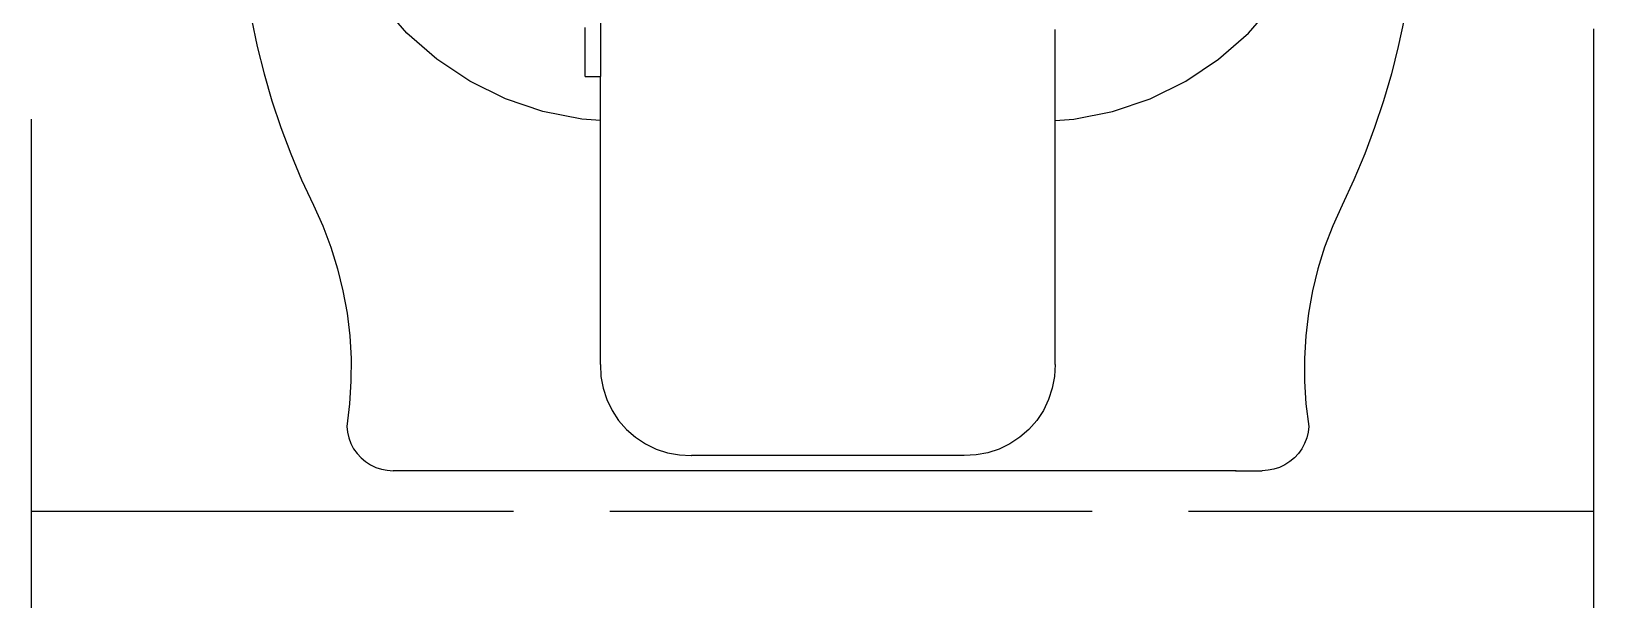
# Model space of a CAD drawing. Header units: millimetres. Extents: x -9564 to 100419, y -25359 to 24346.
# Drawn here: x 42692 to 43515, y -21152 to -20853 of the extents above; entities that cross this region are included whole.
import ezdxf

# ---------------------------------------------------------------- set-up
doc = ezdxf.new("R2010")
doc.units = ezdxf.units.MM
doc.header["$LTSCALE"] = 100
doc.linetypes.add('DASHEDX2', pattern=[3.048, 2.54, -0.508])
doc.layers.add('Area proceso', color=90, linetype='DASHEDX2')
doc.layers.add('Maquinas', color=200, linetype='Continuous')

msp = doc.modelspace()

# ---------------------------------------------------------------- linework, layer by layer
at = {"layer": 'Area proceso'}
for p, q in [((42692.06, -20289.292), (42692.06, -21105.292)), ((43515.06, -21105.292), (43515.06, -20289.292)), ((42692.06, -21105.292), (43515.06, -21105.292))]:
    msp.add_line(p, q, dxfattribs=at)
at = {"layer": 'Area proceso', "color": 3}
for p, q in [((42692.06, -21105.292), (42692.06, -21905.292)), ((43515.06, -21905.292), (43515.06, -21105.292))]:
    msp.add_line(p, q, dxfattribs=at)
at = {"layer": 'Maquinas'}
for p, q in [((42991.837, -20588.971), (42991.837, -20876.354)), ((42889.973, -20853.54), (42876.203, -20837.839)), ((43333.187, -20853.54), (43346.956, -20837.839)), ((42808.029, -20846.154), (42811.088, -20860.637)), ((43415.131, -20846.154), (43412.072, -20860.637)), ((42905.675, -20867.31), (42889.973, -20853.54)), ((42983.854, -20876.354), (42983.854, -20850.569)), ((43231.323, -20899.58), (43231.323, -20851.682)), ((43317.485, -20867.31), (43333.187, -20853.54)), ((42811.088, -20860.637), (42814.693, -20874.994)), ((43412.072, -20860.637), (43408.467, -20874.994)), ((42923.04, -20878.913), (42905.675, -20867.31)), ((43300.12, -20878.913), (43317.485, -20867.31)), ((42814.693, -20874.994), (42818.839, -20889.205)), ((42941.77, -20888.15), (42923.04, -20878.913)), ((42983.854, -20876.354), (42991.837, -20876.354)), ((42991.837, -20899.58), (42991.837, -20876.354)), ((43281.39, -20888.15), (43300.12, -20878.913)), ((43408.467, -20874.994), (43404.321, -20889.205)), ((42818.839, -20889.205), (42823.52, -20903.248)), ((42961.546, -20894.863), (42941.77, -20888.15)), ((42982.029, -20898.937), (42961.546, -20894.863)), ((43241.131, -20898.937), (43261.614, -20894.863)), ((43261.614, -20894.863), (43281.39, -20888.15)), ((43404.321, -20889.205), (43399.64, -20903.248)), ((42823.52, -20903.248), (42828.728, -20917.104)), ((42991.837, -20899.58), (42982.029, -20898.937)), ((42991.837, -21028.029), (42991.837, -20899.58)), ((43231.323, -20899.58), (43241.131, -20898.937)), ((43231.323, -21028.029), (43231.323, -20899.58)), ((43399.64, -20903.248), (43394.432, -20917.104)), ((42828.728, -20917.104), (42834.457, -20930.753)), ((43394.432, -20917.104), (43388.703, -20930.753)), ((42834.457, -20930.753), (42840.699, -20944.176)), ((43388.703, -20930.753), (43382.461, -20944.176)), ((42840.699, -20944.176), (42845.613, -20955.072)), ((43382.461, -20944.176), (43377.547, -20955.072)), ((42845.613, -20955.072), (42849.854, -20966.247)), ((43377.547, -20955.072), (43373.306, -20966.247)), ((42849.854, -20966.247), (42853.406, -20977.66)), ((43373.306, -20966.247), (43369.753, -20977.66)), ((42853.406, -20977.66), (42856.257, -20989.269)), ((43369.753, -20977.66), (43366.903, -20989.269)), ((42856.257, -20989.269), (42858.394, -21001.029)), ((43366.903, -20989.269), (43364.766, -21001.029)), ((42858.394, -21001.029), (42859.811, -21012.898)), ((43364.766, -21001.029), (43363.349, -21012.898)), ((42859.811, -21012.898), (42860.502, -21024.831)), ((43363.349, -21012.898), (43362.658, -21024.831)), ((42860.502, -21024.831), (42860.464, -21036.784)), ((43362.658, -21024.831), (43362.696, -21036.784)), ((42991.837, -21028.029), (42992.138, -21034.32)), ((42992.138, -21034.32), (42993.277, -21040.515)), ((43231.022, -21034.32), (43229.883, -21040.515)), ((43231.323, -21028.029), (43231.022, -21034.32)), ((42860.464, -21036.784), (42859.698, -21048.712)), ((42993.277, -21040.515), (42995.235, -21046.501)), ((43229.883, -21040.515), (43227.925, -21046.501)), ((43362.696, -21036.784), (43363.462, -21048.712)), ((42859.698, -21048.712), (42858.206, -21060.572)), ((42995.235, -21046.501), (42997.975, -21052.172)), ((42997.975, -21052.172), (43001.449, -21057.426)), ((43225.185, -21052.172), (43221.711, -21057.426)), ((43227.925, -21046.501), (43225.185, -21052.172)), ((43363.462, -21048.712), (43364.953, -21060.572)), ((43001.449, -21057.426), (43005.595, -21062.168)), ((43221.711, -21057.426), (43217.565, -21062.168)), ((42858.206, -21060.572), (42858.554, -21063.662)), ((42858.554, -21063.662), (42859.29, -21066.683)), ((42859.29, -21066.683), (42860.402, -21069.587)), ((43005.595, -21062.168), (43010.337, -21066.314)), ((43010.337, -21066.314), (43015.59, -21069.788)), ((43212.823, -21066.314), (43207.569, -21069.788)), ((43217.565, -21062.168), (43212.823, -21066.314)), ((43363.87, -21066.683), (43362.758, -21069.587)), ((43364.606, -21063.662), (43363.87, -21066.683)), ((43364.953, -21060.572), (43364.606, -21063.662)), ((42860.402, -21069.587), (42861.873, -21072.326)), ((42861.873, -21072.326), (42863.678, -21074.858)), ((42863.678, -21074.858), (42865.789, -21077.141)), ((43015.59, -21069.788), (43021.262, -21072.528)), ((43021.262, -21072.528), (43027.248, -21074.485)), ((43027.248, -21074.485), (43033.443, -21075.625)), ((43033.443, -21075.625), (43039.734, -21075.926)), ((43039.734, -21075.926), (43039.831, -21075.926)), ((43183.324, -21075.926), (43039.831, -21075.926)), ((43183.426, -21075.926), (43183.324, -21075.926)), ((43189.717, -21075.625), (43183.426, -21075.926)), ((43195.912, -21074.485), (43189.717, -21075.625)), ((43201.898, -21072.528), (43195.912, -21074.485)), ((43207.569, -21069.788), (43201.898, -21072.528)), ((43359.482, -21074.858), (43357.371, -21077.141)), ((43361.287, -21072.326), (43359.482, -21074.858)), ((43362.758, -21069.587), (43361.287, -21072.326)), ((42865.789, -21077.141), (42868.172, -21079.138)), ((42868.172, -21079.138), (42870.788, -21080.819)), ((42870.788, -21080.819), (42873.596, -21082.154)), ((42873.596, -21082.154), (42876.551, -21083.124)), ((42876.551, -21083.124), (42879.604, -21083.712)), ((42879.604, -21083.712), (42882.707, -21083.909)), ((42896.841, -21083.909), (42882.707, -21083.909)), ((42896.841, -21083.637), (42896.841, -21083.909)), ((43326.319, -21083.909), (42896.841, -21083.909)), ((43326.319, -21083.637), (43326.319, -21083.909)), ((43326.319, -21083.909), (43340.453, -21083.909)), ((43343.556, -21083.712), (43340.453, -21083.909)), ((43346.609, -21083.124), (43343.556, -21083.712)), ((43349.564, -21082.154), (43346.609, -21083.124)), ((43352.372, -21080.819), (43349.564, -21082.154)), ((43354.988, -21079.138), (43352.372, -21080.819)), ((43357.371, -21077.141), (43354.988, -21079.138))]:
    msp.add_line(p, q, dxfattribs=at)

doc.saveas('drawing.dxf')
